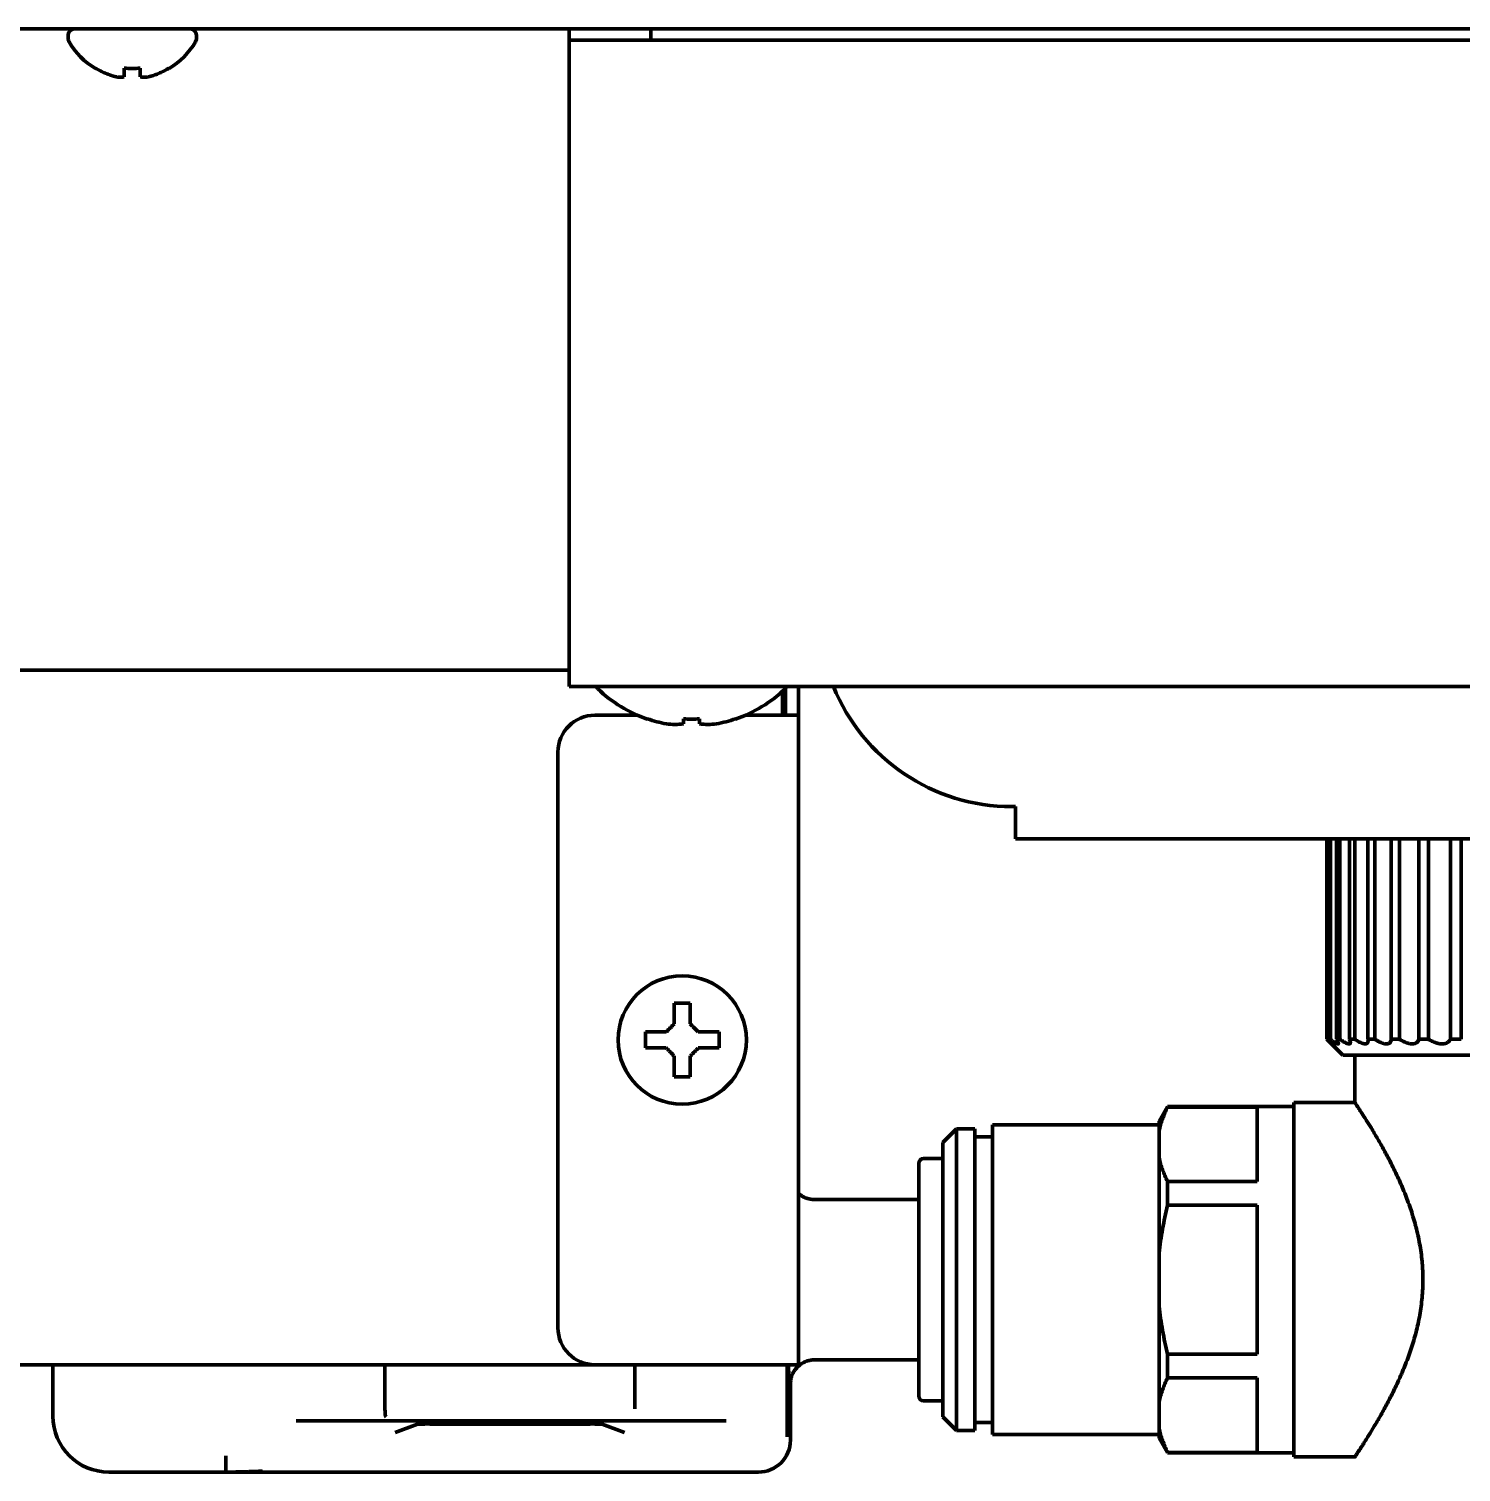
# Model space of a CAD drawing. Header units: inches. Extents: x 904 to 7172, y 213 to 5528.
# Drawn here: x 2916.9 to 3006.2, y 1946.7 to 2036.7 of the extents above; entities that cross this region are included whole.
import ezdxf

# ---------------------------------------------------------------- set-up
doc = ezdxf.new("R2010")
doc.units = ezdxf.units.IN

msp = doc.modelspace()

# ---------------------------------------------------------------- linework, layer by layer
at = {"linetype": 'Continuous', "lineweight": 70}
for p, q in [((3610.519, 2036.722), (2875.718, 2036.722)), ((2950.619, 2036.722), (2950.619, 2036.022)), ((2955.719, 2036.124), (2955.719, 2036.722)), ((2919.369, 2036.322), (2919.369, 2036.122)), ((2927.369, 2036.122), (2927.369, 2036.322)), ((2950.619, 2036.022), (2950.619, 2035.022)), ((2952.619, 2036.022), (2950.619, 2036.022)), ((2952.619, 2036.022), (2955.719, 2036.022)), ((2955.719, 2036.124), (2955.719, 2036.022)), ((2955.719, 2036.022), (3094.128, 2036.022)), ((2950.619, 2035.022), (2950.619, 1997.422)), ((2921.069, 2034.244), (2921.069, 2034.277)), ((2925.669, 2034.277), (2925.669, 2034.244)), ((2950.619, 1997.422), (2950.619, 1995.722)), ((2950.621, 1996.722), (2914.627, 1996.722)), ((3200.619, 1995.722), (2950.619, 1995.722)), ((2952.288, 1995.722), (2952.396, 1995.57)), ((2963.919, 1993.922), (2963.919, 1995.412)), ((2964.087, 1995.57), (2964.196, 1995.722)), ((2964.119, 1993.922), (2964.119, 1995.603)), ((2964.919, 1993.922), (2964.919, 1995.722)), ((2954.874, 1993.922), (2952.219, 1993.922)), ((2955.492, 1993.697), (2955.492, 1993.682)), ((2957.742, 1993.382), (2957.742, 1993.697)), ((2958.742, 1993.697), (2958.742, 1993.382)), ((2960.992, 1993.697), (2960.992, 1993.682)), ((2963.119, 1993.922), (2961.609, 1993.922)), ((2964.919, 1993.922), (2963.119, 1993.922)), ((2964.919, 1953.422), (2964.919, 1993.922)), ((2949.919, 1991.622), (2949.919, 1955.722)), ((2978.219, 1988.222), (2978.45, 1988.222)), ((2978.45, 1986.222), (2978.45, 1988.222)), ((3053.789, 1986.222), (2978.45, 1986.222)), ((2997.869, 1986.222), (2997.869, 1973.722)), ((2997.873, 1973.722), (2997.873, 1986.222)), ((2997.995, 1986.222), (2997.995, 1973.722)), ((2998.106, 1973.722), (2998.106, 1986.222)), ((2998.469, 1986.222), (2998.469, 1973.722)), ((2998.691, 1973.722), (2998.691, 1986.222)), ((2999.287, 1986.222), (2999.287, 1973.722)), ((2999.614, 1973.722), (2999.614, 1986.222)), ((3000.432, 1986.222), (3000.432, 1973.722)), ((3000.859, 1973.722), (3000.859, 1986.222)), ((3001.883, 1986.222), (3001.883, 1973.722)), ((3002.4, 1973.722), (3002.4, 1986.222)), ((3003.611, 1986.222), (3003.611, 1973.722)), ((3004.209, 1973.722), (3004.209, 1986.222)), ((3005.582, 1986.222), (3005.582, 1973.722)), ((3006.249, 1973.722), (3006.249, 1986.222)), ((2955.369, 1973.672), (2955.369, 1974.172)), ((2959.969, 1974.172), (2959.969, 1973.672)), ((2997.869, 1973.722), (2997.873, 1973.722)), ((2997.869, 1973.722), (2998.869, 1972.722)), ((2997.995, 1973.722), (2998.106, 1973.722)), ((2998.469, 1973.722), (2998.691, 1973.722)), ((2999.287, 1973.722), (2999.614, 1973.722)), ((3000.432, 1973.722), (3000.859, 1973.722)), ((3001.883, 1973.722), (3002.4, 1973.722)), ((3003.611, 1973.722), (3004.209, 1973.722)), ((3005.582, 1973.722), (3006.249, 1973.722)), ((2955.369, 1973.172), (2955.369, 1973.672)), ((2959.969, 1973.672), (2959.969, 1973.172)), ((3033.369, 1972.722), (2998.869, 1972.722)), ((2999.619, 1972.722), (2999.619, 1969.772)), ((2987.943, 1969.522), (2987.419, 1968.613)), ((2987.943, 1969.522), (2987.943, 1969.488)), ((2995.819, 1969.522), (2987.943, 1969.522)), ((2993.519, 1969.488), (2987.943, 1969.488)), ((2993.519, 1964.843), (2993.519, 1969.488)), ((2995.819, 1969.772), (2995.819, 1958.722)), ((2999.619, 1969.772), (2995.819, 1969.772)), ((2977.019, 1949.072), (2977.019, 1968.372)), ((2987.419, 1968.372), (2977.019, 1968.372)), ((2987.419, 1968.613), (2987.419, 1967.998)), ((2974.769, 1968.122), (2973.919, 1967.272)), ((2974.769, 1949.322), (2974.769, 1968.122)), ((2975.919, 1968.122), (2974.769, 1968.122)), ((2975.919, 1949.322), (2975.919, 1968.122)), ((2977.019, 1967.622), (2975.919, 1967.622)), ((2987.419, 1966.333), (2987.419, 1967.998)), ((2973.919, 1950.172), (2973.919, 1967.272)), ((2972.419, 1965.972), (2972.419, 1951.472)), ((2973.919, 1966.272), (2972.719, 1966.272)), ((2987.419, 1966.333), (2987.419, 1960.387)), ((2987.943, 1964.843), (2993.519, 1964.843)), ((2987.943, 1964.843), (2987.943, 1963.367)), ((2972.419, 1963.722), (2965.919, 1963.722)), ((2987.943, 1963.367), (2993.519, 1963.367)), ((2993.519, 1954.077), (2993.519, 1963.367)), ((2987.419, 1957.056), (2987.419, 1960.387)), ((2995.819, 1958.722), (2995.819, 1947.672)), ((2987.419, 1957.056), (2987.419, 1951.111)), ((2993.519, 1954.077), (2987.943, 1954.077)), ((2987.943, 1954.077), (2987.943, 1952.601)), ((2855.719, 1953.422), (2952.218, 1953.422)), ((2918.419, 1953.422), (2918.419, 1950.22)), ((2939.129, 1953.422), (2939.129, 1950.666)), ((2963.119, 1953.422), (2952.219, 1953.422)), ((2954.708, 1950.666), (2954.708, 1953.422)), ((2963.119, 1953.422), (2964.919, 1953.422)), ((2964.223, 1953.422), (2964.223, 1948.916)), ((2965.919, 1953.722), (2972.419, 1953.722)), ((2964.419, 1952.222), (2964.419, 1948.721)), ((2993.519, 1952.601), (2987.943, 1952.601)), ((2993.519, 1947.955), (2993.519, 1952.601)), ((2972.719, 1951.172), (2973.919, 1951.172)), ((2987.419, 1949.445), (2987.419, 1951.111)), ((2960.419, 1949.922), (2933.589, 1949.922)), ((2941.167, 1949.722), (2939.763, 1949.198)), ((2941.167, 1949.722), (2941.165, 1949.722)), ((2941.167, 1949.722), (2941.46, 1949.722)), ((2941.919, 1949.722), (2941.919, 1949.922)), ((2951.919, 1949.722), (2941.919, 1949.722)), ((2951.919, 1949.922), (2951.919, 1949.722)), ((2952.377, 1949.722), (2952.67, 1949.722)), ((2954.074, 1949.198), (2952.67, 1949.722)), ((2952.672, 1949.722), (2952.67, 1949.722)), ((2973.919, 1950.172), (2974.769, 1949.322)), ((2975.919, 1949.822), (2977.019, 1949.822)), ((2987.419, 1948.831), (2987.419, 1949.445)), ((2974.769, 1949.322), (2975.919, 1949.322)), ((2977.019, 1949.072), (2987.419, 1949.072)), ((2987.419, 1948.831), (2987.943, 1947.922)), ((2987.943, 1947.955), (2993.519, 1947.955)), ((2987.943, 1947.922), (2987.943, 1947.955)), ((2987.943, 1947.922), (2995.819, 1947.922)), ((2995.819, 1947.672), (2999.619, 1947.672)), ((2962.42, 1946.722), (2921.916, 1946.722))]:
    msp.add_line(p, q, dxfattribs=at)
msp.add_circle((2957.669, 1973.672), 4, dxfattribs=at)
for centre, radius, start, end in [((2919.769, 2036.322), 0.4, 90, 180), ((2926.969, 2036.322), 0.4, 0, 90), ((2919.769, 2036.122), 0.4, 180, 210.30118), ((2923.567, 2038.342), 4.8, 210.30118, 238.62729), ((2923.17, 2038.342), 4.8, 301.37271, 329.69882), ((2926.969, 2036.122), 0.4, 329.69882, 0), ((2958.242, 2001.672), 8.45, 226.22534, 251.00754), ((2958.242, 2001.672), 8.45, 288.99246, 313.77466), ((2978.219, 2000.222), 12, 202.02469, 270), ((2952.219, 1991.622), 2.3, 90, 180), ((2958.242, 2001.672), 8.435, 250.97292, 259.33784), ((2958.242, 2001.672), 7.99, 266.41219, 273.58781), ((2958.242, 2001.672), 8.435, 280.66216, 289.02708), ((2972.719, 1965.972), 0.3, 90, 180), ((2952.219, 1955.722), 2.3, 180, 270), ((2972.719, 1951.472), 0.3, 180, 270)]:
    msp.add_arc(centre, radius, start, end, dxfattribs=at)
for centre, major_axis, ratio, start_param, end_param in [((2957.211, 2001.672), (0, -8.323), 0.707107, 6.192956, 6.373415), ((2959.272, 2001.672), (0, 8.323), 0.707107, 3.051363, 3.231822), ((2964.42, 1958.722), (0, 6.5), 0.034921, 2.524195, 3.133536), ((2939.2, 1950.666), (0, 0.5), 0.140541, 1.570796, 3.124139), ((2921.921, 1950.224), (-2.478, -2.478), 0.998783, 5.498396, 7.067974), ((2941.125, 1949.627), (0, 0.3), 0.140541, 5.034567, 6.265732), ((2941.46, 1949.739), (0.5, 0), 0.034921, 4.712389, 5.871188), ((2952.377, 1949.739), (0.5, 0), 0.034921, 3.55359, 4.712389), ((2952.712, 1949.627), (0, 0.3), 0.140541, 0.017453, 1.248618), ((2962.417, 1948.723), (1.416, -1.416), 0.998783, 5.498396, 7.067974)]:
    msp.add_ellipse(centre, major_axis=major_axis, ratio=ratio, start_param=start_param, end_param=end_param, dxfattribs=at)
for points, degree, knots in [([(2921.069, 2034.277), (2921.271, 2034.152), (2921.481, 2034.044), (2921.806, 2033.907), (2921.916, 2033.865), (2922.14, 2033.789), (2922.253, 2033.755), (2922.369, 2033.726)], 3, [0, 0, 0, 0, 0.5, 0.5, 0.75, 0.75, 1, 1, 1, 1]), ([(2923.869, 2034.277), (2923.869, 2034.152), (2923.869, 2034.044), (2923.869, 2033.907), (2923.869, 2033.865), (2923.869, 2033.789), (2923.869, 2033.755), (2923.869, 2033.726)], 3, [0, 0, 0, 0, 0.5, 0.5, 0.75, 0.75, 1, 1, 1, 1]), ([(2958.169, 1975.972), (2958.169, 1975.769), (2958.169, 1975.559), (2958.169, 1975.234), (2958.169, 1975.124), (2958.169, 1974.901), (2958.169, 1974.787), (2958.169, 1974.672)], 3, [0, 0, 0, 0, 0.5, 0.5, 0.75, 0.75, 1, 1, 1, 1]), ([(2955.369, 1974.172), (2955.571, 1974.172), (2955.781, 1974.172), (2956.106, 1974.172), (2956.216, 1974.172), (2956.44, 1974.172), (2956.553, 1974.172), (2956.669, 1974.172)], 3, [0, 0, 0, 0, 0.5, 0.5, 0.75, 0.75, 1, 1, 1, 1]), ([(2997.873, 1973.722), (2997.918, 1973.678), (2997.96, 1973.638), (2998.017, 1973.583), (2998.035, 1973.566), (2998.061, 1973.542), (2998.07, 1973.535), (2998.086, 1973.52), (2998.094, 1973.513), (2998.131, 1973.479), (2998.156, 1973.458), (2998.184, 1973.437), (2998.192, 1973.431), (2998.201, 1973.426), (2998.204, 1973.424), (2998.209, 1973.422), (2998.211, 1973.422), (2998.218, 1973.422), (2998.217, 1973.429), (2998.208, 1973.447), (2998.205, 1973.451), (2998.2, 1973.46), (2998.191, 1973.474), (2998.178, 1973.492), (2998.158, 1973.519), (2998.147, 1973.534), (2998.122, 1973.566), (2998.109, 1973.583), (2998.065, 1973.638), (2998.031, 1973.678), (2997.995, 1973.722)], 3, [0, 0, 0, 0, 0.125, 0.125, 0.1875, 0.1875, 0.21875, 0.21875, 0.25, 0.25, 0.375, 0.375, 0.4375, 0.4375, 0.46875, 0.46875, 0.5, 0.5, 0.625, 0.625, 0.65625, 0.65625, 0.6875, 0.75, 0.75, 0.8125, 0.8125, 0.875, 0.875, 1, 1, 1, 1]), ([(2998.106, 1973.722), (2998.159, 1973.678), (2998.208, 1973.638), (2998.278, 1973.583), (2998.301, 1973.566), (2998.333, 1973.542), (2998.344, 1973.535), (2998.365, 1973.52), (2998.375, 1973.513), (2998.425, 1973.479), (2998.46, 1973.458), (2998.504, 1973.437), (2998.518, 1973.431), (2998.536, 1973.426), (2998.541, 1973.424), (2998.551, 1973.422), (2998.556, 1973.422), (2998.578, 1973.422), (2998.588, 1973.429), (2998.593, 1973.447), (2998.593, 1973.451), (2998.594, 1973.46), (2998.593, 1973.474), (2998.588, 1973.492), (2998.58, 1973.519), (2998.574, 1973.534), (2998.559, 1973.566), (2998.55, 1973.583), (2998.521, 1973.638), (2998.497, 1973.678), (2998.469, 1973.722)], 3, [0, 0, 0, 0, 0.125, 0.125, 0.1875, 0.1875, 0.21875, 0.21875, 0.25, 0.25, 0.375, 0.375, 0.4375, 0.4375, 0.46875, 0.46875, 0.5, 0.5, 0.625, 0.625, 0.65625, 0.65625, 0.6875, 0.75, 0.75, 0.8125, 0.8125, 0.875, 0.875, 1, 1, 1, 1]), ([(2998.691, 1973.722), (2998.749, 1973.678), (2998.805, 1973.638), (2998.886, 1973.583), (2998.913, 1973.566), (2998.952, 1973.542), (2998.965, 1973.535), (2998.99, 1973.52), (2999.003, 1973.513), (2999.063, 1973.479), (2999.108, 1973.458), (2999.167, 1973.437), (2999.186, 1973.431), (2999.212, 1973.426), (2999.22, 1973.424), (2999.236, 1973.422), (2999.243, 1973.422), (2999.279, 1973.422), (2999.3, 1973.429), (2999.319, 1973.447), (2999.323, 1973.451), (2999.329, 1973.46), (2999.336, 1973.474), (2999.34, 1973.492), (2999.342, 1973.519), (2999.341, 1973.534), (2999.338, 1973.566), (2999.334, 1973.583), (2999.32, 1973.638), (2999.306, 1973.678), (2999.287, 1973.722)], 3, [0, 0, 0, 0, 0.125, 0.125, 0.1875, 0.1875, 0.21875, 0.21875, 0.25, 0.25, 0.375, 0.375, 0.4375, 0.4375, 0.46875, 0.46875, 0.5, 0.5, 0.625, 0.625, 0.65625, 0.65625, 0.6875, 0.75, 0.75, 0.8125, 0.8125, 0.875, 0.875, 1, 1, 1, 1]), ([(2999.614, 1973.722), (2999.677, 1973.678), (2999.739, 1973.638), (2999.83, 1973.583), (2999.86, 1973.566), (2999.904, 1973.542), (2999.919, 1973.535), (2999.948, 1973.52), (2999.963, 1973.513), (3000.034, 1973.479), (3000.087, 1973.458), (3000.16, 1973.437), (3000.184, 1973.431), (3000.217, 1973.426), (3000.228, 1973.424), (3000.249, 1973.422), (3000.259, 1973.422), (3000.308, 1973.422), (3000.34, 1973.429), (3000.373, 1973.447), (3000.379, 1973.451), (3000.39, 1973.46), (3000.406, 1973.474), (3000.418, 1973.492), (3000.431, 1973.519), (3000.436, 1973.534), (3000.443, 1973.566), (3000.445, 1973.583), (3000.446, 1973.638), (3000.442, 1973.678), (3000.432, 1973.722)], 3, [0, 0, 0, 0, 0.125, 0.125, 0.1875, 0.1875, 0.21875, 0.21875, 0.25, 0.25, 0.375, 0.375, 0.4375, 0.4375, 0.46875, 0.46875, 0.5, 0.5, 0.625, 0.625, 0.65625, 0.65625, 0.6875, 0.75, 0.75, 0.8125, 0.8125, 0.875, 0.875, 1, 1, 1, 1]), ([(3000.859, 1973.722), (3000.925, 1973.678), (3000.992, 1973.638), (3001.091, 1973.583), (3001.123, 1973.566), (3001.172, 1973.542), (3001.189, 1973.535), (3001.221, 1973.52), (3001.237, 1973.513), (3001.317, 1973.479), (3001.378, 1973.458), (3001.464, 1973.437), (3001.492, 1973.431), (3001.532, 1973.426), (3001.546, 1973.424), (3001.571, 1973.422), (3001.584, 1973.422), (3001.644, 1973.422), (3001.687, 1973.429), (3001.733, 1973.447), (3001.742, 1973.451), (3001.758, 1973.46), (3001.782, 1973.474), (3001.802, 1973.492), (3001.825, 1973.519), (3001.836, 1973.534), (3001.853, 1973.566), (3001.86, 1973.583), (3001.877, 1973.638), (3001.882, 1973.678), (3001.883, 1973.722)], 3, [0, 0, 0, 0, 0.125, 0.125, 0.1875, 0.1875, 0.21875, 0.21875, 0.25, 0.25, 0.375, 0.375, 0.4375, 0.4375, 0.46875, 0.46875, 0.5, 0.5, 0.625, 0.625, 0.65625, 0.65625, 0.6875, 0.75, 0.75, 0.8125, 0.8125, 0.875, 0.875, 1, 1, 1, 1]), ([(3002.4, 1973.722), (3002.47, 1973.678), (3002.539, 1973.638), (3002.644, 1973.583), (3002.679, 1973.566), (3002.731, 1973.542), (3002.749, 1973.535), (3002.784, 1973.52), (3002.802, 1973.513), (3002.888, 1973.479), (3002.955, 1973.458), (3003.053, 1973.437), (3003.084, 1973.431), (3003.131, 1973.426), (3003.146, 1973.424), (3003.176, 1973.422), (3003.191, 1973.422), (3003.263, 1973.422), (3003.314, 1973.429), (3003.373, 1973.447), (3003.384, 1973.451), (3003.406, 1973.46), (3003.437, 1973.474), (3003.464, 1973.492), (3003.498, 1973.519), (3003.513, 1973.534), (3003.541, 1973.566), (3003.553, 1973.583), (3003.585, 1973.638), (3003.601, 1973.678), (3003.611, 1973.722)], 3, [0, 0, 0, 0, 0.125, 0.125, 0.1875, 0.1875, 0.21875, 0.21875, 0.25, 0.25, 0.375, 0.375, 0.4375, 0.4375, 0.46875, 0.46875, 0.5, 0.5, 0.625, 0.625, 0.65625, 0.65625, 0.6875, 0.75, 0.75, 0.8125, 0.8125, 0.875, 0.875, 1, 1, 1, 1]), ([(3004.209, 1973.722), (3004.279, 1973.678), (3004.351, 1973.638), (3004.459, 1973.583), (3004.496, 1973.566), (3004.551, 1973.542), (3004.569, 1973.535), (3004.607, 1973.52), (3004.625, 1973.513), (3004.717, 1973.479), (3004.789, 1973.458), (3004.896, 1973.437), (3004.931, 1973.431), (3004.983, 1973.426), (3005, 1973.424), (3005.034, 1973.422), (3005.05, 1973.422), (3005.131, 1973.422), (3005.191, 1973.429), (3005.261, 1973.447), (3005.274, 1973.451), (3005.3, 1973.46), (3005.339, 1973.474), (3005.373, 1973.492), (3005.416, 1973.519), (3005.436, 1973.534), (3005.474, 1973.566), (3005.491, 1973.583), (3005.537, 1973.638), (3005.562, 1973.678), (3005.582, 1973.722)], 3, [0, 0, 0, 0, 0.125, 0.125, 0.1875, 0.1875, 0.21875, 0.21875, 0.25, 0.25, 0.375, 0.375, 0.4375, 0.4375, 0.46875, 0.46875, 0.5, 0.5, 0.625, 0.625, 0.65625, 0.65625, 0.6875, 0.75, 0.75, 0.8125, 0.8125, 0.875, 0.875, 1, 1, 1, 1]), ([(2959.969, 1973.172), (2959.766, 1973.172), (2959.556, 1973.172), (2959.231, 1973.172), (2959.121, 1973.172), (2958.897, 1973.172), (2958.784, 1973.172), (2958.669, 1973.172)], 3, [0, 0, 0, 0, 0.5, 0.5, 0.75, 0.75, 1, 1, 1, 1]), ([(2957.169, 1971.372), (2957.169, 1971.575), (2957.169, 1971.784), (2957.169, 1972.109), (2957.169, 1972.219), (2957.169, 1972.443), (2957.169, 1972.556), (2957.169, 1972.672)], 3, [0, 0, 0, 0, 0.5, 0.5, 0.75, 0.75, 1, 1, 1, 1]), ([(2987.943, 1969.488), (2987.821, 1969.243), (2987.715, 1968.996), (2987.538, 1968.5), (2987.467, 1968.25), (2987.419, 1967.998)], 3, [0, 0, 0, 0, 0.5, 0.5, 1, 1, 1, 1]), ([(2999.619, 1969.772), (2999.618, 1969.772), (2999.619, 1969.772), (2999.619, 1969.771), (2999.621, 1969.768), (2999.629, 1969.757), (2999.642, 1969.736), (2999.679, 1969.681), (2999.716, 1969.625), (2999.789, 1969.515), (2999.817, 1969.474), (2999.862, 1969.405), (2999.878, 1969.381), (2999.911, 1969.33), (2999.928, 1969.304), (3000.018, 1969.167), (3000.099, 1969.04), (3000.28, 1968.758), (3000.379, 1968.601), (3000.539, 1968.344), (3000.594, 1968.254), (3000.679, 1968.115), (3000.722, 1968.043), (3000.767, 1967.97), (3000.796, 1967.921), (3000.811, 1967.896), (3000.946, 1967.67), (3001.071, 1967.457), (3001.327, 1967.009), (3001.458, 1966.773), (3001.724, 1966.277), (3001.859, 1966.018), (3002.028, 1965.678), (3002.062, 1965.609), (3002.129, 1965.471), (3002.23, 1965.261), (3002.329, 1965.047), (3002.526, 1964.611), (3002.653, 1964.312), (3002.897, 1963.695), (3003.014, 1963.376), (3003.179, 1962.883), (3003.232, 1962.716), (3003.307, 1962.461), (3003.332, 1962.375), (3003.369, 1962.245), (3003.38, 1962.202), (3003.404, 1962.115), (3003.416, 1962.071), (3003.518, 1961.678), (3003.597, 1961.323), (3003.727, 1960.601), (3003.778, 1960.235), (3003.821, 1959.77), (3003.828, 1959.676), (3003.841, 1959.488), (3003.847, 1959.394), (3003.86, 1959.11), (3003.865, 1958.921), (3003.865, 1958.541), (3003.861, 1958.353), (3003.844, 1957.978), (3003.831, 1957.792), (3003.781, 1957.238), (3003.731, 1956.873), (3003.635, 1956.332), (3003.6, 1956.153), (3003.541, 1955.885), (3003.521, 1955.797), (3003.479, 1955.62), (3003.457, 1955.531), (3003.344, 1955.093), (3003.242, 1954.754), (3003.024, 1954.094), (3002.907, 1953.773), (3002.722, 1953.305), (3002.659, 1953.152), (3002.563, 1952.924), (3002.53, 1952.849), (3002.465, 1952.699), (3002.432, 1952.625), (3002.268, 1952.259), (3002.134, 1951.978), (3001.866, 1951.438), (3001.731, 1951.18), (3001.465, 1950.683), (3001.333, 1950.446), (3001.188, 1950.19), (3001.172, 1950.162), (3001.139, 1950.106), (3001.092, 1950.023), (3000.982, 1949.834), (3000.89, 1949.68), (3000.712, 1949.382), (3000.599, 1949.197), (3000.387, 1948.855), (3000.288, 1948.698), (3000.152, 1948.485), (3000.109, 1948.418), (3000.047, 1948.322), (3000.027, 1948.292), (2999.998, 1948.247), (2999.988, 1948.232), (2999.97, 1948.203), (2999.887, 1948.076), (2999.818, 1947.972), (2999.72, 1947.823), (2999.682, 1947.767), (2999.644, 1947.71), (2999.635, 1947.696), (2999.625, 1947.681), (2999.621, 1947.676), (2999.619, 1947.673), (2999.619, 1947.672), (2999.619, 1947.672), (2999.619, 1947.672), (2999.618, 1947.672), (2999.618, 1947.672)], 3, [0, 0, 0, 0, 0.003065, 0.003065, 0.006975, 0.014794, 0.030432, 0.030432, 0.061708, 0.061708, 0.077347, 0.077347, 0.085166, 0.085166, 0.092985, 0.092985, 0.124261, 0.124261, 0.155537, 0.155537, 0.171176, 0.171176, 0.178995, 0.182904, 0.182904, 0.186814, 0.186814, 0.21809, 0.21809, 0.249367, 0.249367, 0.280643, 0.280643, 0.288462, 0.288462, 0.296281, 0.311919, 0.311919, 0.343196, 0.343196, 0.374472, 0.374472, 0.39011, 0.39011, 0.39793, 0.39793, 0.401839, 0.401839, 0.405749, 0.405749, 0.437025, 0.437025, 0.468301, 0.468301, 0.47612, 0.47612, 0.48394, 0.48394, 0.499578, 0.499578, 0.515216, 0.515216, 0.530854, 0.530854, 0.562131, 0.562131, 0.577769, 0.577769, 0.585588, 0.585588, 0.593407, 0.593407, 0.624683, 0.624683, 0.65596, 0.65596, 0.671598, 0.671598, 0.679417, 0.679417, 0.687236, 0.687236, 0.718512, 0.718512, 0.749789, 0.749789, 0.781065, 0.781065, 0.784975, 0.784975, 0.788884, 0.796703, 0.812342, 0.812342, 0.843618, 0.843618, 0.874894, 0.874894, 0.890533, 0.890533, 0.898352, 0.898352, 0.902261, 0.902261, 0.906171, 0.937447, 0.937447, 0.968724, 0.968724, 0.984362, 0.984362, 0.992181, 0.99609, 0.998045, 0.999023, 0.999023, 1, 1, 1, 1]), ([(2987.419, 1966.333), (2987.467, 1966.081), (2987.538, 1965.831), (2987.715, 1965.335), (2987.821, 1965.088), (2987.943, 1964.843)], 3, [0, 0, 0, 0, 0.5, 0.5, 1, 1, 1, 1]), ([(2964.904, 1964.117), (2964.96, 1964.065), (2965.021, 1964.018), (2965.105, 1963.961), (2965.126, 1963.948), (2965.168, 1963.923), (2965.19, 1963.911), (2965.255, 1963.876), (2965.343, 1963.834), (2965.435, 1963.801), (2965.506, 1963.78), (2965.529, 1963.773), (2965.577, 1963.761), (2965.601, 1963.756), (2965.674, 1963.741), (2965.723, 1963.734), (2965.796, 1963.727), (2965.833, 1963.724), (2965.87, 1963.722), (2965.889, 1963.722), (2965.895, 1963.722), (2965.907, 1963.722), (2965.913, 1963.722), (2965.919, 1963.722)], 3, [0, 0, 0, 0, 0.206638, 0.206638, 0.272751, 0.272751, 0.338865, 0.338865, 0.471092, 0.603319, 0.603319, 0.669432, 0.669432, 0.735546, 0.735546, 0.867773, 0.867773, 0.933886, 0.966943, 0.966943, 0.983472, 0.983472, 1, 1, 1, 1]), ([(2987.943, 1963.367), (2987.821, 1962.876), (2987.715, 1962.383), (2987.538, 1961.39), (2987.467, 1960.89), (2987.419, 1960.387)], 3, [0, 0, 0, 0, 0.5, 0.5, 1, 1, 1, 1]), ([(2987.419, 1957.056), (2987.467, 1956.553), (2987.538, 1956.053), (2987.715, 1955.06), (2987.821, 1954.567), (2987.943, 1954.077)], 3, [0, 0, 0, 0, 0.5, 0.5, 1, 1, 1, 1]), ([(2965.919, 1953.722), (2965.913, 1953.722), (2965.907, 1953.722), (2965.895, 1953.722), (2965.889, 1953.721), (2965.87, 1953.721), (2965.833, 1953.72), (2965.796, 1953.717), (2965.723, 1953.71), (2965.674, 1953.702), (2965.601, 1953.688), (2965.577, 1953.682), (2965.529, 1953.67), (2965.506, 1953.664), (2965.435, 1953.642), (2965.343, 1953.609), (2965.255, 1953.568), (2965.19, 1953.533), (2965.168, 1953.521), (2965.126, 1953.495), (2965.105, 1953.482), (2965.003, 1953.414), (2964.927, 1953.351), (2964.823, 1953.248), (2964.79, 1953.211), (2964.743, 1953.154), (2964.728, 1953.135), (2964.699, 1953.095), (2964.685, 1953.075), (2964.617, 1952.973), (2964.57, 1952.887), (2964.523, 1952.773), (2964.515, 1952.75), (2964.498, 1952.704), (2964.49, 1952.68), (2964.469, 1952.61), (2964.457, 1952.562), (2964.428, 1952.418), (2964.419, 1952.321), (2964.419, 1952.222)], 3, [0, 0, 0, 0, 0.007813, 0.007813, 0.015625, 0.015625, 0.03125, 0.0625, 0.0625, 0.125, 0.125, 0.15625, 0.15625, 0.1875, 0.1875, 0.25, 0.3125, 0.3125, 0.34375, 0.34375, 0.375, 0.375, 0.5, 0.5, 0.5625, 0.5625, 0.59375, 0.59375, 0.625, 0.625, 0.75, 0.75, 0.78125, 0.78125, 0.8125, 0.8125, 0.875, 0.875, 1, 1, 1, 1]), ([(2987.943, 1952.601), (2987.821, 1952.355), (2987.715, 1952.109), (2987.538, 1951.612), (2987.467, 1951.362), (2987.419, 1951.111)], 3, [0, 0, 0, 0, 0.5, 0.5, 1, 1, 1, 1]), ([(2987.419, 1949.445), (2987.467, 1949.194), (2987.538, 1948.944), (2987.715, 1948.447), (2987.821, 1948.201), (2987.943, 1947.955)], 3, [0, 0, 0, 0, 0.5, 0.5, 1, 1, 1, 1]), ([(2931.478, 1946.782), (2931.323, 1946.776), (2931.233, 1946.772), (2931.084, 1946.766), (2930.661, 1946.751), (2930.108, 1946.739), (2929.829, 1946.735)], 2, [0, 0, 0, 0.16667, 0.16667, 0.33334, 0.666681, 1, 1, 1])]:
    msp.add_open_spline(points, degree=degree, knots=knots, dxfattribs=at)
for points in [[(2922.869, 2033.726), (2922.869, 2033.74), (2922.869, 2033.769), (2922.869, 2033.82), (2922.869, 2033.876), (2922.869, 2033.938), (2922.869, 2034.004), (2922.869, 2034.079), (2922.869, 2034.166), (2922.869, 2034.238), (2922.869, 2034.277)], [(2922.869, 2034.277), (2923.035, 2034.255), (2923.369, 2034.232), (2923.702, 2034.255), (2923.869, 2034.277)], [(2924.369, 2033.726), (2924.423, 2033.74), (2924.531, 2033.769), (2924.692, 2033.82), (2924.851, 2033.876), (2925.007, 2033.938), (2925.159, 2034.004), (2925.315, 2034.079), (2925.481, 2034.166), (2925.605, 2034.238), (2925.669, 2034.277)], [(2922.369, 2033.726), (2922.392, 2033.723), (2922.44, 2033.718), (2922.511, 2033.712), (2922.583, 2033.71), (2922.654, 2033.71), (2922.725, 2033.712), (2922.797, 2033.718), (2922.845, 2033.723), (2922.869, 2033.726)], [(2923.869, 2033.726), (2923.895, 2033.723), (2923.946, 2033.717), (2924.02, 2033.712), (2924.091, 2033.71), (2924.161, 2033.71), (2924.231, 2033.713), (2924.299, 2033.718), (2924.345, 2033.723), (2924.369, 2033.726)], [(2957.169, 1974.672), (2957.169, 1974.726), (2957.169, 1974.834), (2957.169, 1974.996), (2957.169, 1975.155), (2957.169, 1975.31), (2957.169, 1975.462), (2957.169, 1975.618), (2957.169, 1975.784), (2957.169, 1975.908), (2957.169, 1975.972)], [(2957.169, 1975.972), (2957.335, 1975.972), (2957.669, 1975.972), (2958.002, 1975.972), (2958.169, 1975.972)], [(2956.669, 1974.172), (2956.692, 1974.195), (2956.74, 1974.243), (2956.811, 1974.314), (2956.883, 1974.386), (2956.954, 1974.457), (2957.025, 1974.529), (2957.097, 1974.6), (2957.145, 1974.648), (2957.169, 1974.672)], [(2958.169, 1974.672), (2958.195, 1974.646), (2958.246, 1974.594), (2958.32, 1974.521), (2958.391, 1974.449), (2958.461, 1974.379), (2958.531, 1974.31), (2958.599, 1974.241), (2958.645, 1974.195), (2958.669, 1974.172)], [(2958.669, 1974.172), (2958.723, 1974.172), (2958.831, 1974.172), (2958.992, 1974.172), (2959.151, 1974.172), (2959.307, 1974.172), (2959.459, 1974.172), (2959.615, 1974.172), (2959.781, 1974.172), (2959.905, 1974.172), (2959.969, 1974.172)], [(2956.669, 1973.172), (2956.614, 1973.172), (2956.506, 1973.172), (2956.345, 1973.172), (2956.186, 1973.172), (2956.03, 1973.172), (2955.878, 1973.172), (2955.722, 1973.172), (2955.556, 1973.172), (2955.432, 1973.172), (2955.369, 1973.172)], [(2957.169, 1972.672), (2957.142, 1972.698), (2957.091, 1972.749), (2957.017, 1972.823), (2956.946, 1972.894), (2956.876, 1972.965), (2956.806, 1973.034), (2956.738, 1973.103), (2956.692, 1973.149), (2956.669, 1973.172)], [(2958.669, 1973.172), (2958.645, 1973.148), (2958.597, 1973.101), (2958.526, 1973.029), (2958.454, 1972.958), (2958.383, 1972.886), (2958.312, 1972.815), (2958.24, 1972.743), (2958.192, 1972.696), (2958.169, 1972.672)], [(2958.169, 1972.672), (2958.169, 1972.617), (2958.169, 1972.509), (2958.169, 1972.348), (2958.169, 1972.189), (2958.169, 1972.034), (2958.169, 1971.882), (2958.169, 1971.725), (2958.169, 1971.559), (2958.169, 1971.436), (2958.169, 1971.372)], [(2958.169, 1971.372), (2958.002, 1971.372), (2957.669, 1971.372), (2957.335, 1971.372), (2957.169, 1971.372)]]:
    msp.add_open_spline(points, degree=3, dxfattribs=at)
msp.add_rational_spline([(2929.21, 1947.731), (2929.21, 1947.161), (2929.21, 1946.752), (2929.21, 1946.732)], [1, 0.812892454802, 0.812892454802, 1], degree=3, dxfattribs=at)

doc.saveas('drawing.dxf')
